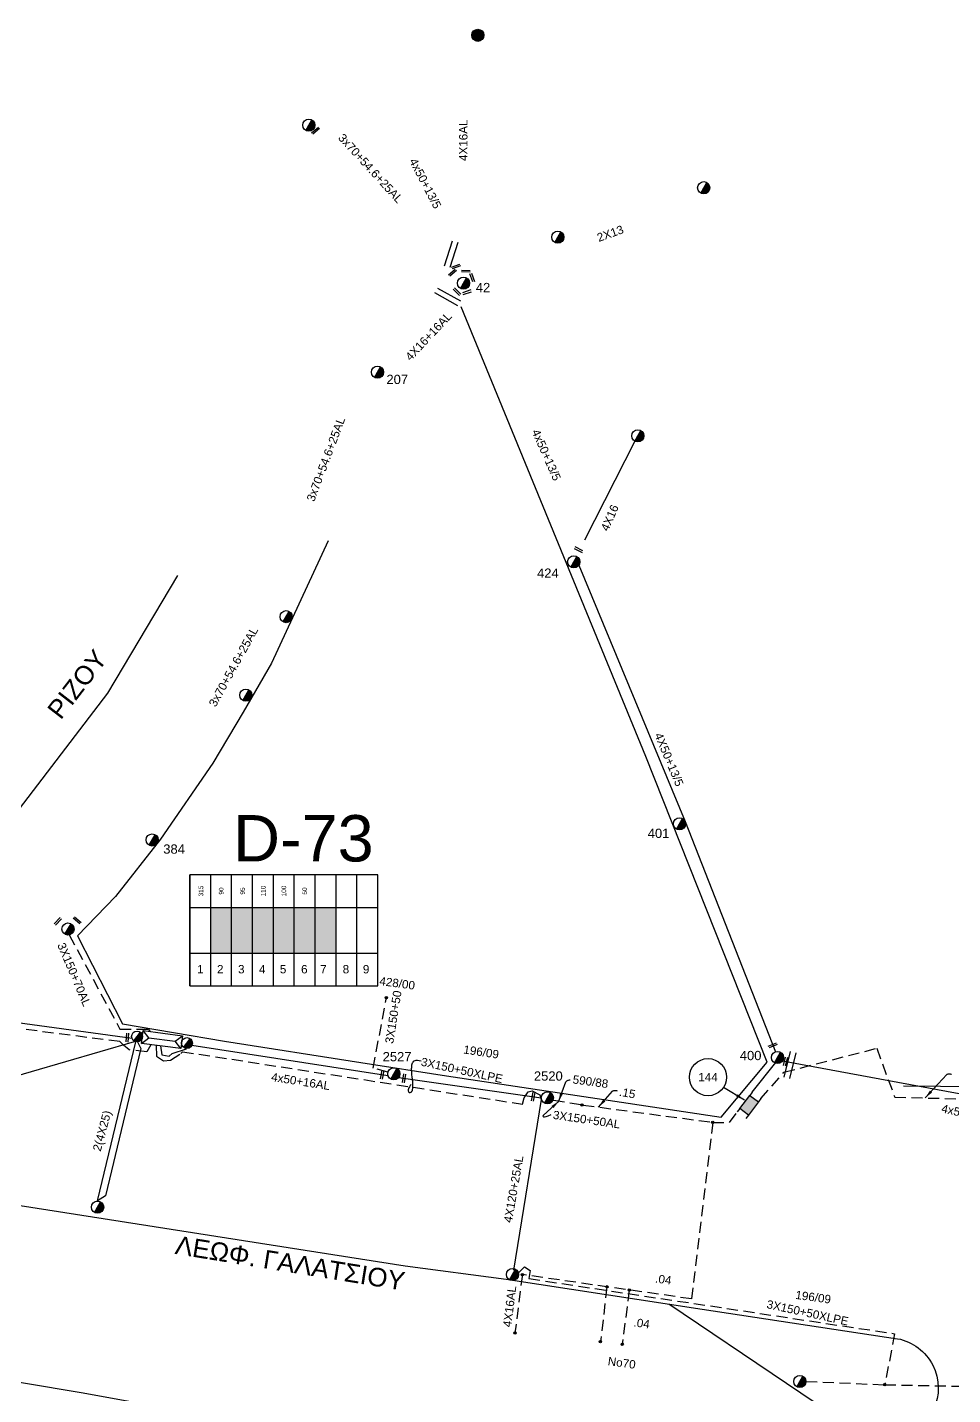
# Model space of a CAD drawing. Header units: millimetres. Extents: x 2893 to 4023, y 216 to 730.
# Drawn here: x 3767.1 to 3872.7, y 378.2 to 534.3 of the extents above; entities that cross this region are included whole.
import ezdxf
from ezdxf.enums import TextEntityAlignment as Align

# ---------------------------------------------------------------- set-up
doc = ezdxf.new("R2010")
doc.units = ezdxf.units.MM
doc.linetypes.add('DASHED', pattern=[19.05, 12.7, -6.35])
for name, color, linetype in [('Link Box 4 Διευθύνσεων', 7, 'Continuous'), ('Άγνωστα', 7, 'Continuous'), ('Ασφαλειοκιβώτια Χ.Τ 9 αναχωρήσεων', 7, 'Continuous'), ('Γυμνά εναέρια ΧΤ (3Φ)   4x16AL', 7, 'Continuous'), ('Γυμνά εναέρια ΧΤ (3Φ)   4x50AL', 7, 'Continuous'), ('Γυμνά εναέρια ΧΤ και ΦΟΠ (3Φ)   4x16+16AL', 7, 'Continuous'), ('Γυμνά εναέρια ΧΤ και ΦΟΠ (3Φ)   4x50+16AL', 7, 'Continuous'), ('Επιγραφές - Σχήματα', 7, 'Continuous'), ('Καλώδια ΧΤ   3x150+50AL', 7, 'DASHED'), ('Καλώδια ΧΤ   3x150+50AL XLPE', 7, 'DASHED'), ('Καλώδια ΧΤ   3x150+70 AL', 7, 'DASHED'), ('Καλώδια ΧΤ   4x50AL', 7, 'DASHED'), ('Μηχανική τομή', 7, 'Continuous'), ('Στύλος Ξύλινος', 7, 'Continuous'), ('Στύλος Ξύλινος @ 1', 7, 'Continuous'), ('Στύλος ΦΜ', 7, 'Continuous'), ('Στύλος ΦΜ @ 1', 7, 'Continuous'), ('Συνδέσεις', 7, 'Continuous'), ('Συνεστραμμένα ΧΤ   3x70+54.6+25 AL', 7, 'SYN_LINE'), ('Τομή', 7, 'Continuous'), ('Υποσταθμός εναέριος 2 στύλων', 7, 'Continuous'), ('Υποσταθμός πόλεως', 7, 'Continuous'), ('Υπόβαθρο ΔΕΗ', 7, 'Continuous'), ('Υπόγεια Καλώδια Δικτύου ΧΤ   .04', 7, 'DASHED'), ('Υπόγεια Καλώδια Δικτύου ΧΤ   .15', 7, 'DASHED'), ('Υπόγεια καλώδια Παροχών ΧΤ   4x16AL', 7, 'DASHED')]:
    doc.layers.add(name, color=color, linetype=linetype)
doc.styles.add('arial', font='ARIAL.TTF')
doc.styles.get("Standard").update_dxf_attribs({"font": 'ARIAL.TTF'})
doc.linetypes.add('SYN_LINE', pattern='A,0.5,-0.0001,["/\\/\\/\\/",Standard,S=0.1,R=0,X=0,Y=-0.05],-0.25', length=0.7501)
doc.dimstyles.new('ISO-25', dxfattribs={"dimtxt": 2.5, "dimasz": 2.5, "dimexe": 1.25, "dimexo": 0.625, "dimtad": 1, "dimtxsty": 'Standard', "dimcen": 2.5, "dimadec": 0, "dimazin": 0, "dimtfac": 1, "dimtmove": 0, "dimatfit": 3, "dimfxl": 1, "dimarcsym": 0})

# ---------------------------------------------------------------- blocks, each defined once
blk = doc.blocks.new('ΥΠΑΡΧΩΝ ΤΣΙΜΕΝΤΕΝΙΟΣ ΣΤΥΛΟΣ')
at = {"layer": 'Στύλος ΦΜ'}
blk.add_hatch(color=7, dxfattribs=at).paths.add_polyline_path([(-1.29, -2.28, 0.574793), (2.62, 0, 0.268822), (1.3, 2.27)])
blk.add_line((-1.29, -2.28), (1.3, 2.27), dxfattribs=at)
blk.add_circle((0, 0), 2.62, dxfattribs=at)
at = {"layer": 'Στύλος ΦΜ', "flags": 4}
for tag, p in [('ΑΡΙΘΜΟΣ', (-4.68, 8.05)), ('ΤΥΠΟΣ', (-4.91, 3.03))]:
    blk.add_attdef(tag, p, '', height=4, dxfattribs=at)
blk = doc.blocks.new('LINK BOX 4 ΑΝΑΧΩΡΗΣΕΩΝ')
at = {"layer": 'Link Box 4 Διευθύνσεων', "ltscale": 40}
blk.add_hatch(color=256, dxfattribs=at).paths.add_polyline_path([(-3.54, 0), (-3.54, -4.67), (3.54, -4.67), (3.54, 0)])
for p, q in [((-3.54, 0), (-5.33, 0)), ((5.33, 0), (3.54, 0)), ((-3.54, -4.67), (-5.33, -4.67)), ((5.33, -4.67), (3.54, -4.67))]:
    blk.add_line(p, q, dxfattribs=at)
blk.add_lwpolyline([(-3.54, -4.67), (-3.54, 0), (3.54, 0), (3.54, -4.67)], close=True, dxfattribs=at)
blk = doc.blocks.new('ΤΟΜΗ')
at = {"layer": 'Τομή', "ltscale": 40}
for p, q in [((-5.68, 0), (5.68, 0)), ((5.68, -2.33), (-5.68, -2.33))]:
    blk.add_line(p, q, dxfattribs=at)
blk = doc.blocks.new('ΜΗΧΑΝΙΚΗ ΤΟΜΗ')
at = {"layer": 'Μηχανική τομή', "ltscale": 40}
for p, q in [((-1.89, 0.78), (1.89, 0.78)), ((1.89, 0), (-1.89, 0))]:
    blk.add_line(p, q, dxfattribs=at)
blk = doc.blocks.new('_ΣΥΝΔΕΣΗ')
at = {"layer": 'Συνδέσεις', "linetype": 'SYN_LINE', "ltscale": 40}
blk.add_hatch(color=256, dxfattribs=at).paths.add_polyline_path([(-116.75, 2339.64, 1), (-117.75, 2339.64, 1)])
at = {"layer": 'Συνδέσεις'}
blk.add_circle((-117.25, 2339.64), 0.5, dxfattribs=at)
blk = doc.blocks.new('ΑΣΦΑΛΕΙΟΚΙΒΩΤΙΟ ΥΠΟΣΤΑΘΜΟΥ 9 ΑΝΑΧΩΡΗΣΕΩΝ')
at = {"layer": 'Ασφαλειοκιβώτια Χ.Τ 9 αναχωρήσεων', "ltscale": 40}
for p, q in [((-23.8, 40.36), (24.02, 40.36)), ((-9.72, 40.36), (-9.72, -40.64)), ((9.94, 40.36), (9.94, -40.64)), ((-23.8, 31.36), (24.02, 31.36)), ((-23.8, 22.36), (24.02, 22.36)), ((-23.8, 13.36), (24.02, 13.36)), ((-23.8, 4.36), (24.02, 4.36)), ((-23.8, -4.64), (24.02, -4.64)), ((-23.8, -13.64), (24.02, -13.64)), ((-23.8, -22.64), (24.02, -22.64)), ((-23.8, -31.64), (24.02, -31.64))]:
    blk.add_line(p, q, dxfattribs=at)
at = {"layer": 'Ασφαλειοκιβώτια Χ.Τ 9 αναχωρήσεων'}
blk.add_lwpolyline([(-23.8, -40.64), (24.02, -40.64), (24.02, 40.36), (-23.8, 40.36)], close=True, dxfattribs=at)
for s, p in [('1', (-18.45, 37.24)), ('2', (-18.45, 28.67)), ('3', (-18.45, 19.6)), ('4', (-18.45, 10.58)), ('5', (-18.45, 1.57)), ('6', (-18.45, -7.57)), ('7', (-18.45, -15.81)), ('8', (-18.45, -25.5)), ('9', (-18.45, -34.19))]:
    blk.add_text(s, height=3.6, rotation=270, dxfattribs=at).set_placement(p)
at = {"layer": 'Ασφαλειοκιβώτια Χ.Τ 9 αναχωρήσεων', "ltscale": 40}
for tag, height, p in [('ΟΝΟΜΑ', 5, (-0.16, 44.31)), ('ΚΕΙΜΕΝΟ 1', 2, (17.06, 35.59)), ('ΚΕΙΜΕΝΟ 2', 2, (17.06, 26.88)), ('ΚΕΙΜΕΝΟ 3', 2, (17.06, 17.69)), ('ΚΕΙΜΕΝΟ 4', 2, (17.06, 8.71)), ('ΚΕΙΜΕΝΟ 5', 2, (17.06, -0.13)), ('ΚΕΙΜΕΝΟ 6', 2, (17.06, -9.05)), ('ΚΕΙΜΕΝΟ 7', 2, (17.06, -18.13)), ('ΚΕΙΜΕΝΟ 8', 2, (17.06, -26.85)), ('ΚΕΙΜΕΝΟ 9', 2, (17.06, -35.99)), ('ΣΧ', 2, (-0.1, -42.64))]:
    blk.add_attdef(tag, text='', height=height, dxfattribs=at).set_placement(p, align=Align.MIDDLE_CENTER)
blk = doc.blocks.new('ΥΠΟΣΤΑΘΜΟΣ ΕΝΑΕΡΙΟΣ ΕΠΙ 2 ΣΤΥΛΩΝ')
at = {"layer": 'Υποσταθμός εναέριος 2 στύλων', "linetype": 'Continuous'}
for points in [[(-11.97, -2.11, 0.574793), (-8.45, -0.07, 0.268822), (-9.64, 1.98)], [(9.68, -2.15, 0.574793), (13.19, -0.1, 0.268822), (12.01, 1.95)]]:
    blk.add_hatch(color=256, dxfattribs=at).paths.add_polyline_path(points)
for p, q in [((-11.97, -2.11), (-9.64, 1.98)), ((9.68, -2.15), (12.01, 1.95))]:
    blk.add_line(p, q, dxfattribs=at)
for centre in [(-10.81, -0.07), (10.84, -0.1)]:
    blk.add_circle(centre, 2.36, dxfattribs=at)
at = {"layer": 'Υποσταθμός πόλεως', "linetype": 'Continuous', "ltscale": 40}
blk.add_lwpolyline([(-8.57, 2.82), (8.57, 2.82), (8.57, -2.82), (-8.57, -2.82)], close=True, dxfattribs=at)
for points in [[(-5.75, 0), (-8.57, 2.82)], [(-8.57, -2.82), (-5.75, 0)], [(-5.75, 0), (5.75, 0)], [(5.75, 0), (8.57, 2.82)], [(8.57, -2.82), (5.75, 0)]]:
    blk.add_lwpolyline(points, dxfattribs=at)
at = {"layer": 'Υποσταθμός εναέριος 2 στύλων', "ltscale": 40, "flags": 1}
for tag, p in [('ΜΕΤΑΣΧΗΜΑΤΙΣΜΟΣ', (14.09, 2.51)), ('ΙΣΧΥΣ', (14.07, -0.28)), ('ΑΡΙΘΜΟΣ', (14.19, -3))]:
    blk.add_attdef(tag, p, '', height=1.8, dxfattribs=at)
blk = doc.blocks.new('ΥΠΑΡΧΩΝ ΞΥΛΙΝΟΣ ΣΤΥΛΟΣ')
at = {"layer": 'Στύλος Ξύλινος'}
h = blk.add_hatch(color=7, dxfattribs=at)
h.paths.add_polyline_path([(-2.62, 0, 0.270008), (-1.29, -2.28), (1.3, 2.27, 0.576266)])
h.paths.add_polyline_path([(-1.29, -2.28, 0.574793), (2.62, 0, 0.268822), (1.3, 2.27)])
at = {"layer": 'Στύλος Ξύλινος', "color": 7}
blk.add_line((-1.29, -2.28), (1.3, 2.27), dxfattribs=at)
blk.add_circle((0, 0), 2.62, dxfattribs=at)
at = {"layer": 'Στύλος Ξύλινος', "flags": 4}
for tag, p in [('ΑΡΙΘΜΟΣ', (-4.91, 8.6)), ('ΤΥΠΟΣ', (-4.85, 3.39))]:
    blk.add_attdef(tag, p, '', height=4, dxfattribs=at)

msp = doc.modelspace()

# ---------------------------------------------------------------- hatches: boundary and pattern name
at = {"layer": 'Άγνωστα'}
for color, points in [(30, [(3790.4, 433.83), (3788.01, 433.83), (3788.01, 428.62), (3790.4, 428.62)]), (5, [(3792.78, 433.83), (3790.4, 433.83), (3790.4, 428.62), (3792.78, 428.62)]), (2, [(3795.17, 433.83), (3792.78, 433.83), (3792.78, 428.62), (3795.17, 428.62)]), (62, [(3797.55, 433.83), (3795.17, 433.83), (3795.17, 428.62), (3797.55, 428.62)]), (17, [(3799.94, 433.83), (3797.55, 433.83), (3797.55, 428.62), (3799.94, 428.62)]), (85, [(3802.32, 433.83), (3799.94, 433.83), (3799.94, 428.62), (3802.32, 428.62)])]:
    msp.add_hatch(color=color, dxfattribs=at).paths.add_polyline_path(points)

# ---------------------------------------------------------------- linework, layer by layer
at = {"layer": 'Άγνωστα', "color": 17, "ltscale": 0.1, "const_width": 0.000000318}
msp.add_lwpolyline([(3843.7, 515.81), (3843.7, 515.81), (3817.28, 505.53)], dxfattribs=at)
at = {"layer": 'Άγνωστα', "color": 17}
for points in [[(3830.04, 472.94), (3842.17, 443.64), (3852.48, 417.34)], [(3849.84, 412.74), (3852.52, 416.11)]]:
    msp.add_lwpolyline(points, dxfattribs=at)
at = {"layer": 'Άγνωστα', "color": 17, "linetype": 'DASHED', "ltscale": 0.1}
msp.add_lwpolyline([(3808.25, 415.02), (3806.56, 415.47), (3808.07, 423.53)], dxfattribs=at)
at = {"layer": 'Άγνωστα'}
msp.add_lwpolyline([(3775.09, 400.31), (3779.45, 418.48)], dxfattribs=at)
at = {"layer": 'Άγνωστα', "color": 2}
msp.add_lwpolyline([(3779.65, 418.47), (3780.01, 417.72), (3775.99, 400.9), (3775.09, 400.31)], dxfattribs=at)
at = {"layer": 'Γυμνά εναέρια ΧΤ (3Φ)   4x16AL', "color": 17, "const_width": 0.000000318}
msp.add_lwpolyline([(3817.15, 505.78), (3818.51, 532.74)], dxfattribs=at)
at = {"layer": 'Γυμνά εναέρια ΧΤ (3Φ)   4x16AL', "color": 17, "linetype": 'DASHED'}
msp.add_lwpolyline([(3836.44, 487.1), (3829.77, 473.93)], dxfattribs=at)
at = {"layer": 'Γυμνά εναέρια ΧΤ (3Φ)   4x50AL', "color": 62, "ltscale": 0.1, "const_width": 0.000000318}
msp.add_lwpolyline([(3800.04, 536.79), (3816.67, 505.8)], dxfattribs=at)
at = {"layer": 'Γυμνά εναέρια ΧΤ (3Φ)   4x50AL', "color": 27, "ltscale": 0.1, "const_width": 0.000000318}
msp.add_lwpolyline([(3817.13, 504.49), (3829.37, 474)], dxfattribs=at)
at = {"layer": 'Γυμνά εναέρια ΧΤ και ΦΟΠ (3Φ)   4x16+16AL', "color": 5, "const_width": 0.000000318}
msp.add_lwpolyline([(3816.38, 504.66), (3816.32, 504.42), (3807.4, 495.56)], dxfattribs=at)
at = {"layer": 'Γυμνά εναέρια ΧΤ και ΦΟΠ (3Φ)   4x50+16AL', "color": 5, "const_width": 0.000000318}
msp.add_lwpolyline([(3741.56, 453.76), (3771.16, 431.78)], dxfattribs=at)
at = {"layer": 'Γυμνά εναέρια ΧΤ και ΦΟΠ (3Φ)   4x50+16AL', "color": 2}
msp.add_lwpolyline([(3646.91, 437.42), (3675.71, 433.34), (3705.62, 429.26), (3735, 424.93), (3779.02, 418.9)], dxfattribs=at)
at = {"layer": 'Γυμνά εναέρια ΧΤ και ΦΟΠ (3Φ)   4x50+16AL', "color": 17}
for points in [[(3785.87, 418.09), (3808.25, 414.64)], [(3809.47, 414.41), (3825.75, 412.07)]]:
    msp.add_lwpolyline(points, dxfattribs=at)
at = {"layer": 'Γυμνά εναέρια ΧΤ και ΦΟΠ (3Φ)   4x50+16AL', "color": 30}
msp.add_lwpolyline([(3853.3, 416.3), (3892.19, 409.13)], dxfattribs=at)
at = {"layer": 'Επιγραφές - Σχήματα'}
for points in [[(3782.26, 418.01), (3782.44, 417), (3783.27, 416.86), (3783.61, 417.16), (3785.26, 417.69)], [(3810.91, 413.63), (3810.79, 413.48), (3810.69, 413.35), (3810.63, 413.23), (3810.58, 413.12), (3810.56, 413.02), (3810.56, 412.94), (3810.57, 412.87), (3810.59, 412.81), (3810.61, 412.77), (3810.64, 412.73), (3810.68, 412.71), (3810.72, 412.7), (3810.76, 412.7), (3810.8, 412.7), (3810.84, 412.72), (3810.87, 412.73), (3810.91, 412.75), (3810.94, 412.78), (3810.97, 412.81), (3810.99, 412.85), (3811.01, 412.89), (3811.03, 412.94), (3811.05, 413), (3811.06, 413.06), (3811.07, 413.14), (3811.08, 413.22), (3811.09, 413.31), (3811.09, 413.4), (3811.09, 413.51), (3811.09, 413.62), (3811.09, 413.73), (3811.08, 413.85), (3811.07, 413.98), (3811.05, 414.11), (3811.04, 414.24), (3811.02, 414.38), (3811.01, 414.52), (3810.99, 414.67), (3810.98, 414.82), (3810.96, 414.97), (3810.96, 415.12), (3810.95, 415.28), (3810.95, 415.43), (3810.96, 415.57), (3810.97, 415.72), (3810.99, 415.85), (3811.02, 415.97), (3811.06, 416.08), (3811.11, 416.18), (3811.17, 416.26), (3811.25, 416.33), (3811.35, 416.37), (3811.47, 416.4), (3811.62, 416.4), (3811.8, 416.37), (3812.02, 416.32)], [(3828.55, 413.92), (3828.58, 413.96), (3828.63, 414), (3828.68, 414.03), (3828.74, 414.07), (3828.81, 414.1), (3828.88, 414.12), (3828.97, 414.14), (3829.05, 414.14)], [(3872.05, 414.75), (3872.1, 414.78), (3872.15, 414.8), (3872.21, 414.82), (3872.28, 414.82), (3872.36, 414.83), (3872.44, 414.82), (3872.52, 414.81), (3872.6, 414.78)], [(3833.88, 412.86), (3833.93, 412.88), (3833.98, 412.9), (3834.05, 412.92), (3834.12, 412.93), (3834.19, 412.93), (3834.27, 412.93), (3834.35, 412.91), (3834.43, 412.89)], [(3825.97, 410.07), (3825.95, 410.02), (3825.94, 409.98), (3825.96, 409.94), (3826.02, 409.92), (3826.13, 409.92), (3826.3, 409.96), (3826.55, 410.05), (3826.88, 410.19)]]:
    msp.add_lwpolyline(points, dxfattribs=at)
msp.add_circle((3844.79, 414.45), 2.12, dxfattribs=at)
at = {"layer": 'Καλώδια ΧΤ   3x150+50AL', "color": 17, "ltscale": 0.1}
msp.add_lwpolyline([(3830.28, 411.29), (3827.06, 411.78)], dxfattribs=at)
at = {"layer": 'Καλώδια ΧΤ   3x150+50AL XLPE', "color": 85, "linetype": 'DASHED', "ltscale": 0.1}
for points in [[(3781.76, 418.08), (3781.82, 416.85), (3782.63, 416.31), (3783.42, 416.4), (3784.58, 417.14), (3784.77, 417.36), (3823.61, 411.37)], [(3823.17, 392.09), (3823.84, 392.77), (3824.49, 392.37), (3824.35, 391.44), (3866.09, 385.15), (3864.98, 379.32)]]:
    msp.add_lwpolyline(points, dxfattribs=at)
at = {"layer": 'Καλώδια ΧΤ   3x150+70 AL', "color": 5, "ltscale": 0.1}
msp.add_lwpolyline([(3771.86, 430.69), (3777.64, 419.94), (3780.87, 419.94), (3781.09, 419.67)], dxfattribs=at)
at = {"layer": 'Καλώδια ΧΤ   3x150+70 AL', "color": 30, "ltscale": 0.1}
msp.add_lwpolyline([(3781.16, 418.16), (3780.7, 417.33), (3778.71, 417.56), (3778.06, 418.12), (3777.63, 418.51), (3750.56, 421.99), (3739.05, 408.16), (3733.91, 400.97), (3722.2, 387.89), (3709.79, 389.34)], dxfattribs=at)
at = {"layer": 'Καλώδια ΧΤ   4x50AL', "color": 62, "linetype": 'Continuous', "ltscale": 0.1}
msp.add_lwpolyline([(3723.13, 387.56), (3740.06, 407.1), (3779.29, 418.52)], dxfattribs=at)
at = {"layer": 'Συνεστραμμένα ΧΤ   3x70+54.6+25 AL', "color": 27, "ltscale": 10, "const_width": 0.000000318}
msp.add_lwpolyline([(3798.82, 523.75), (3793.21, 529.4)], dxfattribs=at)
at = {"layer": 'Συνεστραμμένα ΧΤ   3x70+54.6+25 AL', "color": 17, "ltscale": 10, "const_width": 0.000000318}
msp.add_lwpolyline([(3816.3, 505.51), (3816.04, 505.93), (3799.76, 522.75)], dxfattribs=at)
at = {"layer": 'Συνεστραμμένα ΧΤ   3x70+54.6+25 AL', "color": 5, "ltscale": 10, "const_width": 0.000000318}
for points in [[(3806.45, 494.63), (3796.01, 467.35)], [(3772.27, 431.78), (3780.79, 441.99), (3791.43, 458.44), (3796.01, 467.35), (3796.01, 467.35)]]:
    msp.add_lwpolyline(points, dxfattribs=at)
at = {"layer": 'Συνεστραμμένα ΧΤ   3x70+54.6+25 AL', "color": 85, "ltscale": 10}
msp.add_lwpolyline([(3823.61, 411.37), (3823.81, 412.09), (3824.27, 412.77), (3824.73, 412.89), (3825.58, 412.45), (3825.74, 411.88), (3822.57, 392.41)], dxfattribs=at)
at = {"layer": 'Υπόβαθρο ΔΕΗ', "ltscale": 0.1, "const_width": 0.000000318}
for points in [[(3867.1, 413.46), (3795.24, 594.43, -0.589073), (3801.73, 602.44), (3824.43, 599.22), (3829.33, 597.81), (3833.41, 595.44), (3837.29, 591.61), (3867.08, 565.41), (3879.33, 554.05), (3881.91, 550.67), (3884.01, 545.76), (3885.3, 538.26), (3879.82, 413.35)], [(3734.71, 475.71), (3729.32, 491.87), (3733.69, 541.33), (3778, 591.73, -0.695517), (3785.52, 590.98), (3788.59, 583.16), (3792.48, 573.28), (3795.09, 564.56), (3798.31, 546.55), (3798.56, 533.94), (3797.9, 515.31), (3795.85, 504.76), (3789.98, 484.88), (3784.22, 471.76)], [(3801.43, 475.71), (3804.55, 483.27), (3806.25, 488.71), (3807.24, 492.51), (3809.03, 500.26), (3809.43, 501.97, -0.746477), (3816.59, 502.41), (3816.59, 502.41)]]:
    msp.add_lwpolyline(points, format="xyb", dxfattribs=at)
at = {"layer": 'Υπόβαθρο ΔΕΗ'}
for points in [[(3801.43, 475.71), (3794.96, 461.75), (3791.71, 456.12), (3788.25, 450.31), (3782.28, 441.62), (3777.13, 435.07), (3772.78, 430.59), (3777.94, 420.55), (3789.57, 418.56), (3805.13, 416.13), (3814.92, 414.59), (3846.28, 409.89), (3851.53, 416.17), (3837.68, 451.09), (3816.59, 502.41)], [(3867.1, 413.46), (3867.1, 413.46), (3879.82, 413.35), (3879.82, 413.35)], [(3867.19, 370.42), (3840.33, 388.54)]]:
    msp.add_lwpolyline(points, dxfattribs=at)
msp.add_lwpolyline([(3784.22, 471.76), (3776.23, 458.32), (3765.05, 443.63), (3757.78, 434.75, -0.53915), (3748.9, 435.73), (3740.82, 457.66), (3734.71, 475.71)], format="xyb", dxfattribs=at)
msp.add_lwpolyline([(3866.43, 384.58, -0.48882), (3870.54, 376.49), (3862.64, 362.18), (3773.23, 378.4), (3740.25, 383.91), (3736.11, 387.17), (3748.09, 400.23), (3759.18, 400.9), (3810.21, 392.89), (3821.74, 391.39), (3844.14, 387.96)], format="xyb", close=True, dxfattribs=at)
at = {"layer": 'Υπόγεια Καλώδια Δικτύου ΧΤ   .04', "color": 17, "ltscale": 0.1}
for points in [[(3845.33, 409.29), (3842.91, 389.12), (3823.59, 391.9)], [(3833.25, 390.51), (3832.51, 384.24)], [(3835.8, 390.14), (3834.99, 383.92)]]:
    msp.add_lwpolyline(points, dxfattribs=at)
at = {"layer": 'Υπόγεια Καλώδια Δικτύου ΧΤ   .15', "color": 17, "ltscale": 0.1}
for points in [[(3850.83, 412), (3853.46, 415.01), (3864.05, 417.75), (3866.11, 412.16), (3891.9, 411.53), (3891.92, 404.82), (3893.2, 404.62)], [(3830.54, 411.26), (3845.33, 409.29), (3847.25, 409.29), (3848.14, 410.49)]]:
    msp.add_lwpolyline(points, dxfattribs=at)
at = {"layer": 'Υπόγεια καλώδια Παροχών ΧΤ   4x16AL', "color": 17, "ltscale": 0.1}
msp.add_lwpolyline([(3823.59, 391.9), (3822.74, 385.23)], dxfattribs=at)
at = {"layer": 'Υπόγεια καλώδια Παροχών ΧΤ   4x16AL', "color": 1, "ltscale": 0.1}
msp.add_lwpolyline([(3855.98, 379.7), (3864.98, 379.32), (3890.7, 378.82)], dxfattribs=at)

# ---------------------------------------------------------------- block references
at = {"layer": 'Link Box 4 Διευθύνσεων', "xscale": 0.2649871955223538, "yscale": 0.2649871955223538, "zscale": 0.2649871955223538, "rotation": 52.81848888129663}
msp.add_blockref('LINK BOX 4 ΑΝΑΧΩΡΗΣΕΩΝ', (3848.99, 411.62), dxfattribs=at)
at = {"layer": 'Ασφαλειοκιβώτια Χ.Τ 9 αναχωρήσεων'}
ref = msp.add_blockref('ΑΣΦΑΛΕΙΟΚΙΒΩΤΙΟ ΥΠΟΣΤΑΘΜΟΥ 9 ΑΝΑΧΩΡΗΣΕΩΝ', (3796.32, 431.19), dxfattribs=dict(at, xscale=0.2649871955223772, yscale=0.2649871955223772, zscale=0.2649871955223772, rotation=90))
ref.add_attrib('ΚΕΙΜΕΝΟ 2', '90', dxfattribs={"ltscale": 40, "height": 0.53, "rotation": 90}).set_placement((3789.2, 435.71), align=Align.MIDDLE_CENTER)
ref.add_attrib('ΚΕΙΜΕΝΟ 1', '315', dxfattribs={"ltscale": 40, "height": 0.53, "rotation": 90}).set_placement((3786.89, 435.71), align=Align.MIDDLE_CENTER)
ref.add_attrib('ΚΕΙΜΕΝΟ 3', '95', dxfattribs={"ltscale": 40, "height": 0.53, "rotation": 90}).set_placement((3791.64, 435.71), align=Align.MIDDLE_CENTER)
ref.add_attrib('ΚΕΙΜΕΝΟ 4', '110', dxfattribs={"ltscale": 40, "height": 0.53, "rotation": 90}).set_placement((3794.01, 435.71), align=Align.MIDDLE_CENTER)
ref.add_attrib('ΚΕΙΜΕΝΟ 5', '100', dxfattribs={"ltscale": 40, "height": 0.53, "rotation": 90}).set_placement((3796.36, 435.71), align=Align.MIDDLE_CENTER)
ref.add_attrib('ΚΕΙΜΕΝΟ 6', '50', dxfattribs={"ltscale": 40, "height": 0.53, "rotation": 90}).set_placement((3798.72, 435.71), align=Align.MIDDLE_CENTER)
at = {"layer": 'Μηχανική τομή'}
for p, xscale, yscale, zscale, rotation in [((3800.05, 522.46), 0.2649871955223396, 0.2649871955223396, 0.2649871955223396, 39.72861308185425), ((3815.54, 506.4), 0.2649871955223124, 0.2649871955223124, 0.2649871955223124, 220.9550165188587), ((3815.97, 507.13), 0.2649871955223972, 0.2649871955223972, 0.2649871955223972, 200.7922603659002), ((3817.14, 506.61), 0.2649871955223569, 0.2649871955223569, 0.2649871955223569, 177.9168955192229), ((3817.97, 505.81), 0.2649871955223315, 0.2649871955223315, 0.2649871955223315, 109.864306540926), ((3816.2, 504.22), 0.2649871955224161, 0.2649871955224161, 0.2649871955224161, 134.2591966479846), ((3817.25, 504.2), -0.2649871955223274, 0.2649871955223772, 0.2649871955223769, 198.067931928147), ((3830.06, 474.78), -0.2649871955223939, 0.2649871955223772, 0.2649871955223769, 152.7284185311312), ((3770.63, 432.17), 0.2649871955223743, 0.2649871955223743, 0.2649871955223743, 45.45945165424661), ((3772.7, 432.28), 0.2649871955224284, 0.2649871955224284, 0.2649871955224284, 319.4557200683802), ((3778.39, 418.98), 0.2649871955224368, 0.2649871955224368, 0.2649871955224368, 265.38823128952), ((3852.22, 418), 0.2649871955223829, 0.2649871955223829, 0.2649871955223829, 22.29257592653635), ((3853.73, 416.21), 0.2649871955224365, 0.2649871955224365, 0.2649871955224365, 76.18000546767402), ((3807.69, 414.72), 0.2649871955222817, 0.2649871955222817, 0.2649871955222817, 78.10797586141324), ((3810.17, 414.31), 0.2649871955224475, 0.2649871955224475, 0.2649871955224475, 81.06597018375427), ((3824.93, 412.19), 0.2649871955223023, 0.2649871955223023, 0.2649871955223023, 79.37334246179172)]:
    msp.add_blockref('ΜΗΧΑΝΙΚΗ ΤΟΜΗ', p, dxfattribs=dict(at, xscale=xscale, yscale=yscale, zscale=zscale, rotation=rotation))
at = {"layer": 'Στύλος Ξύλινος @ 1', "ltscale": 40, "xscale": 0.2649871955223772, "yscale": 0.2649871955223772, "zscale": 0.2649871955223772}
msp.add_blockref('ΥΠΑΡΧΩΝ ΞΥΛΙΝΟΣ ΣΤΥΛΟΣ', (3818.51, 533.44), dxfattribs=at)
at = {"layer": 'Στύλος ΦΜ @ 1', "ltscale": 40, "xscale": 0.2649871955223772, "yscale": 0.2649871955223772, "zscale": 0.2649871955223772}
for p in [(3799.21, 523.17), (3844.3, 516.03), (3827.64, 510.38), (3836.78, 487.7), (3796.63, 467.04), (3792.01, 458.07), (3771.71, 431.37), (3775.09, 399.61), (3822.46, 391.92), (3855.28, 379.7)]:
    msp.add_blockref('ΥΠΑΡΧΩΝ ΤΣΙΜΕΝΤΕΝΙΟΣ ΣΤΥΛΟΣ', p, dxfattribs=at)
at = {"layer": 'Στύλος ΦΜ @ 1', "ltscale": 40}
ref = msp.add_blockref('ΥΠΑΡΧΩΝ ΤΣΙΜΕΝΤΕΝΙΟΣ ΣΤΥΛΟΣ', (3816.88, 505.14), dxfattribs=dict(at, xscale=0.2649871955223772, yscale=0.2649871955223772, zscale=0.2649871955223772))
ref.add_attrib('ΤΥΠΟΣ', '42', (3818.28, 504.1), dxfattribs={"layer": 'Στύλος ΦΜ', "height": 1.06, "flags": 4})
ref = msp.add_blockref('ΥΠΑΡΧΩΝ ΤΣΙΜΕΝΤΕΝΙΟΣ ΣΤΥΛΟΣ', (3807.06, 494.96), dxfattribs=dict(at, xscale=0.2649871955223772, yscale=0.2649871955223772, zscale=0.2649871955223772))
ref.add_attrib('ΤΥΠΟΣ', '207', (3808.07, 493.61), dxfattribs={"layer": 'Στύλος ΦΜ', "height": 1.06, "flags": 4})
ref = msp.add_blockref('ΥΠΑΡΧΩΝ ΤΣΙΜΕΝΤΕΝΙΟΣ ΣΤΥΛΟΣ', (3829.46, 473.31), dxfattribs=dict(at, xscale=0.2649871955223772, yscale=0.2649871955223772, zscale=0.2649871955223772))
ref.add_attrib('ΤΥΠΟΣ', '424', (3825.27, 471.48), dxfattribs={"layer": 'Στύλος ΦΜ', "height": 1.06, "flags": 4})
ref = msp.add_blockref('ΥΠΑΡΧΩΝ ΤΣΙΜΕΝΤΕΝΙΟΣ ΣΤΥΛΟΣ', (3841.53, 443.38), dxfattribs=dict(at, xscale=0.2649871955223772, yscale=0.2649871955223772, zscale=0.2649871955223772))
ref.add_attrib('ΤΥΠΟΣ', '401', (3837.91, 441.77), dxfattribs={"layer": 'Στύλος ΦΜ', "height": 1.06, "flags": 4})
ref = msp.add_blockref('ΥΠΑΡΧΩΝ ΤΣΙΜΕΝΤΕΝΙΟΣ ΣΤΥΛΟΣ', (3781.32, 441.54), dxfattribs=dict(at, xscale=0.2649871955223772, yscale=0.2649871955223772, zscale=0.2649871955223772))
ref.add_attrib('ΤΥΠΟΣ', '384', (3782.59, 439.97), dxfattribs={"layer": 'Στύλος ΦΜ', "height": 1.06, "flags": 4})
ref = msp.add_blockref('ΥΠΑΡΧΩΝ ΤΣΙΜΕΝΤΕΝΙΟΣ ΣΤΥΛΟΣ', (3808.92, 414.82), dxfattribs=dict(at, xscale=0.2649871955223772, yscale=0.2649871955223772, zscale=0.2649871955223772))
ref.add_attrib('ΤΥΠΟΣ', '2527', (3807.64, 416.26), dxfattribs={"layer": 'Στύλος ΦΜ', "height": 1.06, "flags": 4})
ref = msp.add_blockref('ΥΠΑΡΧΩΝ ΤΣΙΜΕΝΤΕΝΙΟΣ ΣΤΥΛΟΣ', (3852.73, 416.69), dxfattribs=dict(at, xscale=0.2649871955223772, yscale=0.2649871955223772, zscale=0.2649871955223772))
ref.add_attrib('ΤΥΠΟΣ', '400', (3848.42, 416.39), dxfattribs={"layer": 'Στύλος ΦΜ', "height": 1.06, "flags": 4})
ref = msp.add_blockref('ΥΠΑΡΧΩΝ ΤΣΙΜΕΝΤΕΝΙΟΣ ΣΤΥΛΟΣ', (3826.45, 412.09), dxfattribs=dict(at, xscale=0.2649871955223772, yscale=0.2649871955223772, zscale=0.2649871955223772))
ref.add_attrib('ΤΥΠΟΣ', '2520', (3824.91, 414.05), dxfattribs={"layer": 'Στύλος ΦΜ', "height": 1.06, "flags": 4})
at = {"layer": 'Συνδέσεις', "xscale": 0.2649871955223772, "yscale": 0.2649871955223772, "zscale": 0.2649871955223772}
for p in [(3839.13, -196.45), (3861.48, -208.69), (3876.4, -210.68), (3854.66, -228.08), (3864.32, -229.47), (3866.87, -229.83), (3853.81, -234.74), (3863.58, -235.73), (3866.06, -236.05), (3896.05, -240.65)]:
    msp.add_blockref('_ΣΥΝΔΕΣΗ', p, dxfattribs=at)
at = {"layer": 'Τομή'}
for p, xscale, yscale, zscale, rotation in [((3815.17, 508.54), 0.2649871955223426, 0.2649871955223426, 0.2649871955223426, 72.1755047462395), ((3814.91, 503.29), 0.2649871955223091, 0.2649871955223091, 0.2649871955223091, 150.9800386059014), ((3853.85, 415.91), 0.2649871955224365, 0.2649871955224365, 0.2649871955224365, 76.18000546767402)]:
    msp.add_blockref('ΤΟΜΗ', p, dxfattribs=dict(at, xscale=xscale, yscale=yscale, zscale=zscale, rotation=rotation))
at = {"layer": 'Υποσταθμός εναέριος 2 στύλων', "xscale": 0.2649871955223777, "yscale": 0.2649871955223777, "zscale": 0.2649871955223777, "rotation": 352.5559412604546}
msp.add_blockref('ΥΠΟΣΤΑΘΜΟΣ ΕΝΑΕΡΙΟΣ ΕΠΙ 2 ΣΤΥΛΩΝ', (3782.44, 418.74), dxfattribs=at)

# ---------------------------------------------------------------- texts
at = {"layer": 'Άγνωστα', "char_height": 0.954, "width": 89.2327, "attachment_point": 1, "style": 'arial'}
for s, insert, rotation in [('4X50+13/5', (3839.54, 453.91), 292.6558), ('3X150+50', (3807.9, 418.37), 80.9194), ('2(4X25)', (3774.52, 406.16), 74.8949), ('4X120+25AL', (3821.45, 397.93), 80.0851)]:
    msp.add_mtext(s, dxfattribs=dict(at, insert=insert, rotation=rotation))
at = {"layer": 'Γυμνά εναέρια ΧΤ (3Φ)   4x16AL', "char_height": 0.954, "width": 89.2327, "attachment_point": 1, "style": 'arial'}
for s, insert, rotation in [('4X16AL', (3816.37, 519.08), 90), ('4X16', (3832.5, 477.1), 66.353)]:
    msp.add_mtext(s, dxfattribs=dict(at, insert=insert, rotation=rotation))
at = {"layer": 'Γυμνά εναέρια ΧΤ (3Φ)   4x50AL', "char_height": 0.954, "width": 89.2327, "attachment_point": 1, "style": 'arial'}
for insert, rotation in [((3811.49, 519.52), 297.6087), ((3825.51, 488.57), 293.8543)]:
    msp.add_mtext('4x50+13/5', dxfattribs=dict(at, insert=insert, rotation=rotation))
at = {"layer": 'Γυμνά εναέρια ΧΤ και ΦΟΠ (3Φ)   4x16+16AL', "insert": (3810.13, 496.84), "char_height": 0.954, "width": 89.2327, "attachment_point": 1, "rotation": 46.7037, "style": 'arial'}
msp.add_mtext('4X16+16AL', dxfattribs=at)
at = {"layer": 'Γυμνά εναέρια ΧΤ και ΦΟΠ (3Φ)   4x50+16AL', "char_height": 0.954, "width": 89.2327, "attachment_point": 1, "style": 'arial'}
for insert, rotation in [((3795.01, 414.97), 350.9887), ((3871.58, 411.38), 347.3313)]:
    msp.add_mtext('4x50+16AL', dxfattribs=dict(at, insert=insert, rotation=rotation))
at = {"layer": 'Επιγραφές - Σχήματα', "attachment_point": 1, "style": 'arial'}
for s, insert, char_height, width, rotation in [('2X13', (3832, 510.73), 0.954, 89.2327, 19.7019), ('ΡΙΖΟΥ', (3769.2, 456.47), 2.12, 45.1012, 52.1884), ('428/00', (3807.35, 425.93), 0.954, 89.2327, 352.2413), ('196/09', (3816.95, 418.11), 0.954, 89.2327, 351.3836), ('590/88', (3829.42, 414.69), 0.954, 89.2327, 352.2413), ('ΛΕΩΦ. ΓΑΛΑΤΣΙΟΥ', (3784.18, 396.37), 2.1199, 45.1012, 350.8391), ('196/09', (3854.85, 390.08), 0.954, 89.2327, 352.2413), ('No70', (3833.43, 382.51), 0.954, 89.2327, 352.2413)]:
    msp.add_mtext(s, dxfattribs=dict(at, insert=insert, char_height=char_height, width=width, rotation=rotation))
at = {"layer": 'Επιγραφές - Σχήματα', "linetype": 'Continuous', "insert": (3790.57, 444.38), "char_height": 5.3, "width": 21.3062, "attachment_point": 1}
msp.add_mtext('D-73', dxfattribs=at)
at = {"layer": 'Επιγραφές - Σχήματα', "insert": (3844.79, 414.45), "char_height": 0.954, "width": 2.6109, "attachment_point": 5, "style": 'arial'}
msp.add_mtext('144', dxfattribs=at)
at = {"layer": 'Καλώδια ΧΤ   3x150+50AL', "insert": (3827.17, 410.64), "char_height": 0.954, "width": 89.2327, "attachment_point": 1, "rotation": 351.7271, "style": 'arial'}
msp.add_mtext('3X150+50AL', dxfattribs=at)
at = {"layer": 'Καλώδια ΧΤ   3x150+50AL XLPE', "char_height": 0.954, "width": 89.2327, "attachment_point": 1, "rotation": 347.7859, "style": 'arial'}
for insert in [(3812.14, 416.71), (3851.62, 389.02)]:
    msp.add_mtext('3X150+50XLPE', dxfattribs=dict(at, insert=insert))
at = {"layer": 'Καλώδια ΧΤ   3x150+70 AL', "insert": (3771.34, 429.93), "char_height": 0.954, "width": 89.2327, "attachment_point": 1, "rotation": 292.9965, "style": 'arial'}
msp.add_mtext('3X150+70AL', dxfattribs=at)
at = {"layer": 'Συνεστραμμένα ΧΤ   3x70+54.6+25 AL', "char_height": 0.954, "width": 89.2327, "attachment_point": 1, "style": 'arial'}
for insert, rotation in [((3803.19, 522.31), 312.4569), ((3798.92, 480.44), 69.4229), ((3787.73, 457.11), 61.1366)]:
    msp.add_mtext('3x70+54.6+25AL', dxfattribs=dict(at, insert=insert, rotation=rotation))
at = {"layer": 'Υπόγεια Καλώδια Δικτύου ΧΤ   .04', "char_height": 0.954, "width": 89.2327, "attachment_point": 1, "rotation": 352.2413, "style": 'arial'}
for insert in [(3838.84, 391.95), (3836.37, 386.94)]:
    msp.add_mtext('.04', dxfattribs=dict(at, insert=insert))
at = {"layer": 'Υπόγεια Καλώδια Δικτύου ΧΤ   .15', "insert": (3834.76, 413.28), "char_height": 0.954, "width": 89.2327, "attachment_point": 1, "rotation": 349.6505, "style": 'arial'}
msp.add_mtext('.15', dxfattribs=at)
at = {"layer": 'Υπόγεια καλώδια Παροχών ΧΤ   4x16AL', "insert": (3821.37, 385.96), "char_height": 0.954, "width": 89.2327, "attachment_point": 1, "rotation": 82.872, "style": 'arial'}
msp.add_mtext('4X16AL', dxfattribs=at)

# ---------------------------------------------------------------- leaders
at = {"layer": 'Επιγραφές - Σχήματα'}
for points, override in [([(3827.71, 411.63), (3828.55, 413.92)], {"dimasz": 1, "dimgap": 0.625, "dimtad": 0}), ([(3869.58, 412.07), (3872.05, 414.75)], {"dimasz": 1, "dimgap": 0.625, "dimtad": 0}), ([(3832.28, 411.02), (3833.88, 412.86)], {"dimasz": 1, "dimgap": 0.625, "dimtad": 0}), ([(3848.95, 411.84), (3846.55, 413.28)], {"dimasz": 1, "dimtad": 0}), ([(3827.77, 411.71), (3825.97, 410.07)], {"dimasz": 1, "dimgap": 0.625, "dimtad": 0})]:
    msp.add_leader(points, dimstyle='ISO-25', override=override, dxfattribs=at)

doc.saveas('drawing.dxf')
